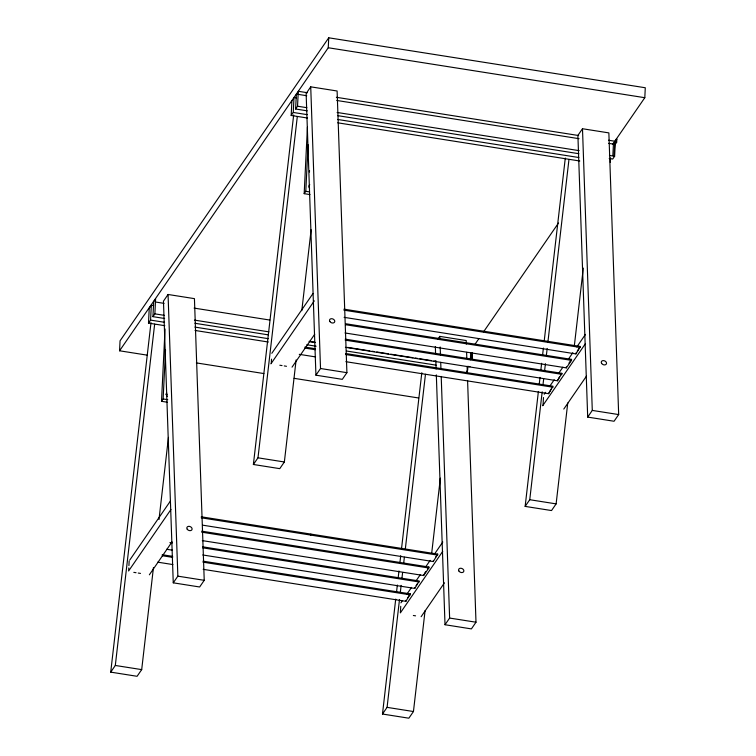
<?xml version="1.0" encoding="UTF-8"?>
<svg xmlns="http://www.w3.org/2000/svg" width="756" height="756" viewBox="0 0 756 756"><rect width="100%" height="100%" fill="white"/><g stroke="black" fill="none" stroke-linecap="round" stroke-linejoin="round"><path stroke-width="1.13" d="M147.496 355.197L119.571 350.793L120.053 340.833L328.737 37.8L645.284 87.753L644.802 97.704L612.691 144.33M128.813 567.936L128.614 570.969L170.969 509.468M128.926 565.611L129.153 560.943M164.799 325.675L148.507 323.105L149.234 308.174L150.794 305.915M148.507 323.105L150.576 320.1L151.313 305.169L153.629 305.528M152.948 316.651L153.676 301.72L155.604 298.932L154.876 313.863L152.948 316.651L164.61 318.493M167.312 402.22L161.51 401.313L165.044 328.983M161.51 401.313L163.126 398.96L165.517 349.971M271.536 359.128L271.291 363.324M307.475 118.031L291.183 115.46L291.91 100.529M291.183 115.46L293.252 112.455L293.98 97.524L296.305 97.893M307.276 110.848L295.624 109.006L296.352 94.075M295.624 109.006L297.543 106.218L298.28 91.287L307.512 92.742M309.979 194.585L304.177 193.668L307.427 127.169M304.177 193.668L305.793 191.315L308.079 144.661M119.571 350.793L328.255 47.751L328.737 37.8M310.81 535.097L310.858 534.095M400.737 606.34L400.378 612.87L442.732 551.37M203.184 569.334L405.887 601.322L405.944 600.33M405.887 601.322L410.376 593.885L203.014 561.16M202.75 554.97L414.77 588.433L414.817 587.44M414.77 588.433L419.259 580.986L202.57 546.796M202.306 540.606L423.653 575.533L423.7 574.541M423.653 575.533L428.832 568.011L428.879 567.019L201.71 531.166M202.608 525.165L433.273 561.566L433.32 560.574M433.273 561.566L437.762 554.12L201.276 516.802M453.477 327.452L453.524 326.45M467.822 366.688L467.652 370.138L466.613 371.64M470.364 359.799L470.695 352.91M471.631 359.478L471.952 352.986M472.16 359.563L472.481 353.071M543.47 397.533L543.044 405.225M345.861 361.689L548.563 393.687L551.152 389M548.563 393.687L553.052 386.24L345.69 353.515M345.416 347.325L557.446 380.788L559.393 377.027M557.446 380.788L561.935 373.341L345.246 339.151M344.982 332.961L566.32 367.888L566.376 366.896M566.32 367.888L571.508 360.366L571.555 359.374L345.549 323.71M344.112 317.34L575.94 353.921L575.996 352.929M575.94 353.921L580.428 346.475L343.952 309.157M610.328 162.493L610.546 157.9M612.861 155.604L613.428 144.112L616.83 139.17L616.301 139.085L616.159 142.109L614.675 144.254L614.089 156.171M609.194 158.495L612.691 159.043L614.619 156.256L615.204 144.339L616.679 142.194L616.83 139.17M153.449 567.576L141.693 669.618L137.091 676.299L110.716 672.131L151.002 322.614M110.716 672.131L115.309 665.46L154.649 324.144M158.996 519.495L168.456 437.393M296.125 359.932L284.36 461.982L279.767 468.654L253.383 464.486L293.668 114.969M253.383 464.486L257.985 457.815L297.316 116.5M301.795 310.678L311.132 229.748M425.08 610.659L413.447 711.528L408.854 718.2L382.479 714.033L395.719 599.092M396.531 592.052L397.344 585.021M398.157 577.981L398.97 570.941M399.915 562.738L400.727 555.698M401.53 548.658L421.81 372.727M382.479 714.033L387.072 707.361L399.508 599.451M400.321 592.42L401.134 585.38M401.937 578.34L402.617 572.481M403.695 563.097L404.375 557.229M405.32 549.017L425.467 374.258M431.695 553.184L440.351 478.123M567.747 403.014L556.123 503.883L551.53 510.555L525.146 506.397L538.395 391.447M539.208 384.407L540.02 377.376M540.823 370.336L541.636 363.296M542.581 355.093L543.394 348.053M544.207 341.013L565.299 158.042M525.146 506.397L529.748 499.716L542.184 391.816M542.988 384.776L543.668 378.907M544.613 370.695L545.426 363.664M546.371 355.452L547.183 348.412M547.854 342.553L568.947 159.582M574.371 345.539L583.292 268.125M310.725 86.836L306.133 93.508L315.932 375.184L342.307 379.351L346.909 372.67L337.11 90.994L310.725 86.836L320.525 368.512L315.932 375.184M168.059 294.481L163.457 301.153L173.256 582.829L199.641 586.987L204.233 580.315L194.434 298.639L168.059 294.481L177.858 576.157L173.256 582.829M271.82 353.298L313.05 293.432M129.815 559.979L170.374 501.077M270.931 363.834L314.298 300.86M292.043 367.161L314.713 334.246M149.367 574.806L172.037 541.891M582.489 128.737L577.896 135.409L587.695 417.085L614.07 421.253L618.673 414.571L608.863 132.895L582.489 128.737L592.288 410.413L587.695 417.085M437.847 339.246L439.812 336.382L466.197 340.54L466.32 344.075M474.91 344.415L478.917 338.584M483.604 331.78L558.514 223.001M544.244 394.235L545.577 392.307M550.236 385.541L554.224 379.748M558.882 372.991L562.87 367.199M568.191 359.478L572.84 352.712M576.828 346.919L585.475 334.369M400.916 602.844L402.239 600.916M406.898 594.159L411.547 587.393M416.206 580.636L420.194 574.843M426.176 566.149L430.173 560.357M434.823 553.6L442.799 542.014M560.668 375.184L561.935 373.341M568.966 363.135L571.555 359.374M577.263 351.086L579.795 347.401M407.843 597.571L410.376 593.885M416.093 585.598L417.359 583.755M424.352 573.596L425.647 571.725M427.584 568.899L428.879 567.019M435.862 556.888L437.762 554.12M542.695 405.736L585.399 343.725M563.796 409.072L586.467 376.148M421.13 616.707L444.462 582.819M467.586 380.618L475.996 622.216L471.404 628.897L445.019 624.73L449.622 618.058L441.211 376.45M328.255 47.751L644.802 97.704M336.373 97.297L578.642 135.532M608.495 140.238L615.346 141.325M616.159 142.109L616.679 142.194M297.505 94.264L306.738 95.719M336.779 100.463L579.049 138.688M608.674 143.366L613.428 144.112M614.675 144.254L615.204 144.339M297.543 106.218L306.86 107.683M337.119 112.464L579.181 150.661M609.44 155.434L614.619 156.256M337.592 115.63L578.888 153.714M293.252 112.455L307.238 114.657M337.545 119.448L578.85 157.522M337.734 122.812L579.795 161.009M305.793 191.315L309.28 191.863M343.904 310.158L580.381 347.476M345.501 324.702L571.508 360.366M155.991 302.088L164.071 303.364M194.103 308.098L269.816 320.053M345.199 340.143L561.888 374.343M154.876 313.863L164.184 315.328M194.443 320.109L268.928 331.856M194.916 323.275L268.352 334.87M309.157 341.306L314.987 342.222M347.628 347.373L369.769 350.869M372.103 351.238L374.437 351.606M376.762 351.975L388.423 353.817M390.757 354.186L412.899 357.683M415.233 358.042L417.567 358.41M419.901 358.779L431.553 360.621M433.887 360.99L436.221 361.359M467.69 366.32L470.024 366.688M309.298 341.627L315.129 342.544M150.576 320.1L164.572 322.302M194.878 327.083L268.314 338.679M306.785 344.745L316.112 346.22M346.418 351.001L436.174 365.167M304.914 347.08L315.394 348.733M195.057 330.457L268.38 342.024M304.866 348.072L315.346 349.726M345.634 354.507L553.005 387.233M299.263 354.337L315.564 356.917M592.288 410.413L618.673 414.571M320.525 368.512L346.909 372.67M279.824 365.233L282.045 365.583M284.265 365.932L286.486 366.291M196.38 362.908L263.872 373.558M294.131 378.34L418.654 397.987M163.126 398.96L167.766 399.697M529.748 499.716L556.123 503.883M257.985 457.815L284.36 461.982M201.228 517.803L437.715 555.121M201.663 532.167L428.832 568.011M169.902 542.638L172.236 543.006M202.523 547.788L419.211 581.988M166.632 549.272L172.453 550.188M162.238 554.724L172.727 556.378M162.19 555.717L172.68 557.37M202.967 562.152L410.328 594.877M157.749 562.171L172.897 564.562M449.622 618.058L475.996 622.216M177.858 576.157L204.233 580.315M413.352 615.488L415.573 615.838M133.812 572.358L136.042 572.708M138.263 573.057L140.484 573.407M387.072 707.361L413.447 711.528M115.309 665.46L141.693 669.618M466.603 352.324L466.811 358.221M467.095 366.471L467.34 373.54M439.812 336.382L439.897 338.735M440.181 346.985L440.474 355.235M440.72 362.313L440.965 369.382M435.343 346.588L435.588 353.666M435.834 360.735L436.117 368.985M436.325 374.872L445.019 624.73M167.454 396.342A2.74 2.41 34.6 0 1 166.651 392.789M166.046 394.377A2.74 2.41 34.6 0 1 167.378 394.254M309.591 188.216A2.74 2.41 34.6 0 1 309.771 184.691M309.516 172.009A2.74 2.41 34.6 0 1 309.573 170.724M187.214 529.2A2.74 2.032 23.9 0 0 191.788 529.928A2.74 2.032 23.9 0 0 189.387 526.374A2.74 2.032 23.9 0 0 187.214 529.2M458.977 571.111A2.74 2.032 23.9 0 0 463.551 571.829A2.74 2.032 23.9 0 0 461.151 568.276A2.74 2.032 23.9 0 0 458.977 571.111M329.89 321.555A2.74 2.032 23.9 0 0 334.464 322.283A2.74 2.032 23.9 0 0 332.064 318.73A2.74 2.032 23.9 0 0 329.89 321.555M601.653 363.466A2.74 2.032 23.9 0 0 606.217 364.184A2.74 2.032 23.9 0 0 603.827 360.631A2.74 2.032 23.9 0 0 601.653 363.466"/></g></svg>
